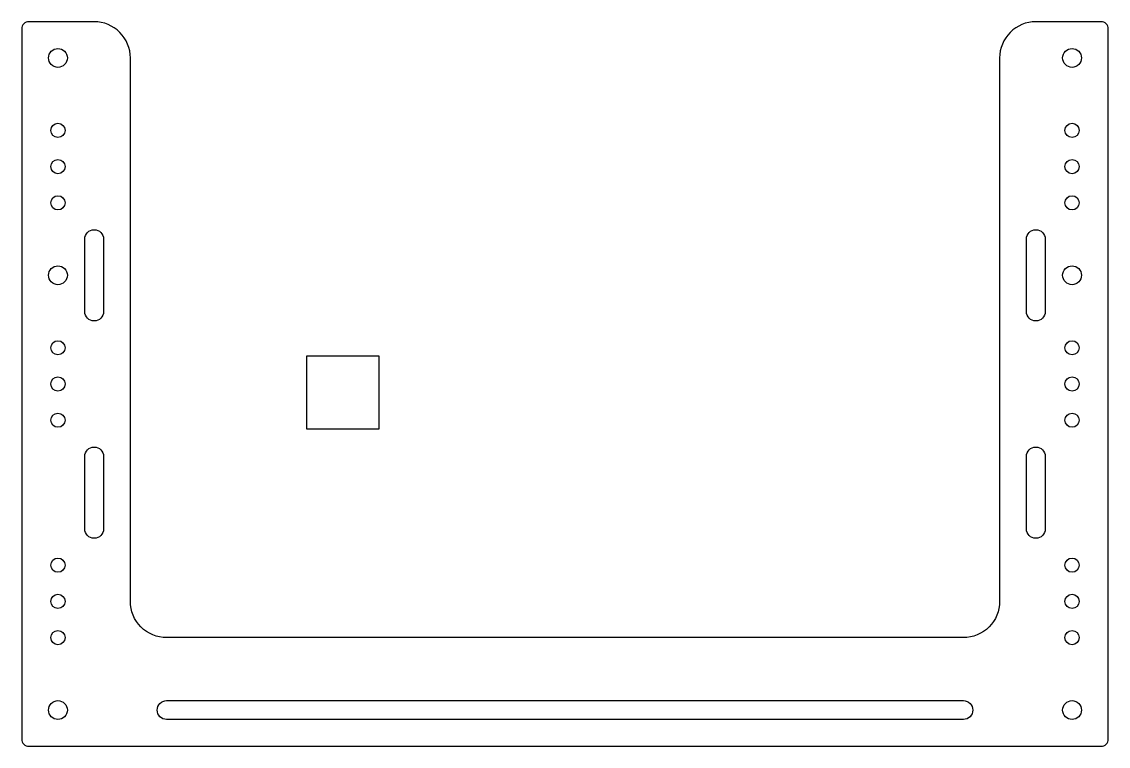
# Model space of a CAD drawing. Header units: inches. Extents: x -15 to 0, y -10 to 0.
import ezdxf

# ---------------------------------------------------------------- set-up
doc = ezdxf.new("R2010")
doc.units = ezdxf.units.IN
doc.header["$MEASUREMENT"] = 0

msp = doc.modelspace()

# ---------------------------------------------------------------- linework, layer by layer
for points in [[(-14, 0), (-14.9, 0, 0.414214), (-15, -0.1), (-15, -9.9, 0.414214), (-14.9, -10), (-0.1, -10, 0.414214), (0, -9.9), (0, -0.1, 0.414214), (-0.1, 0), (-1, 0, 0.414214), (-1.5, -0.5), (-1.5, -8, -0.414214), (-2, -8.5), (-13, -8.5, -0.414214), (-13.5, -8), (-13.5, -0.5, 0.414214)], [(-14.13, -4), (-14.13, -3, -1), (-13.87, -3), (-13.87, -4, -1)], [(-0.87, -3), (-0.87, -4, -1), (-1.13, -4), (-1.13, -3, -1)], [(-13.87, -6), (-13.87, -7, -1), (-14.13, -7), (-14.13, -6, -1)], [(-1.13, -7), (-1.13, -6, -1), (-0.87, -6), (-0.87, -7, -1)], [(-13, -9.63, -1), (-13, -9.37), (-2, -9.37, -1), (-2, -9.63)]]:
    msp.add_lwpolyline(points, format="xyb", close=True)
msp.add_lwpolyline([(-11.067, -5.618), (-10.067, -5.618), (-10.067, -4.618), (-11.067, -4.618)], close=True)
for centre, radius in [((-14.5, -0.5), 0.13), ((-0.5, -0.5), 0.13), ((-14.5, -1.5), 0.098), ((-0.5, -1.5), 0.098), ((-14.5, -2), 0.098), ((-0.5, -2), 0.098), ((-14.5, -2.5), 0.098), ((-0.5, -2.5), 0.098), ((-14.5, -3.5), 0.13), ((-0.5, -3.5), 0.13), ((-14.5, -4.5), 0.098), ((-0.5, -4.5), 0.098), ((-14.5, -5), 0.098), ((-0.5, -5), 0.098), ((-14.5, -5.5), 0.098), ((-0.5, -5.5), 0.098), ((-14.5, -7.5), 0.098), ((-0.5, -7.5), 0.098), ((-14.5, -8), 0.098), ((-0.5, -8), 0.098), ((-14.5, -8.5), 0.098), ((-0.5, -8.5), 0.098), ((-14.5, -9.5), 0.13), ((-0.5, -9.5), 0.13)]:
    msp.add_circle(centre, radius)

doc.saveas('drawing.dxf')
